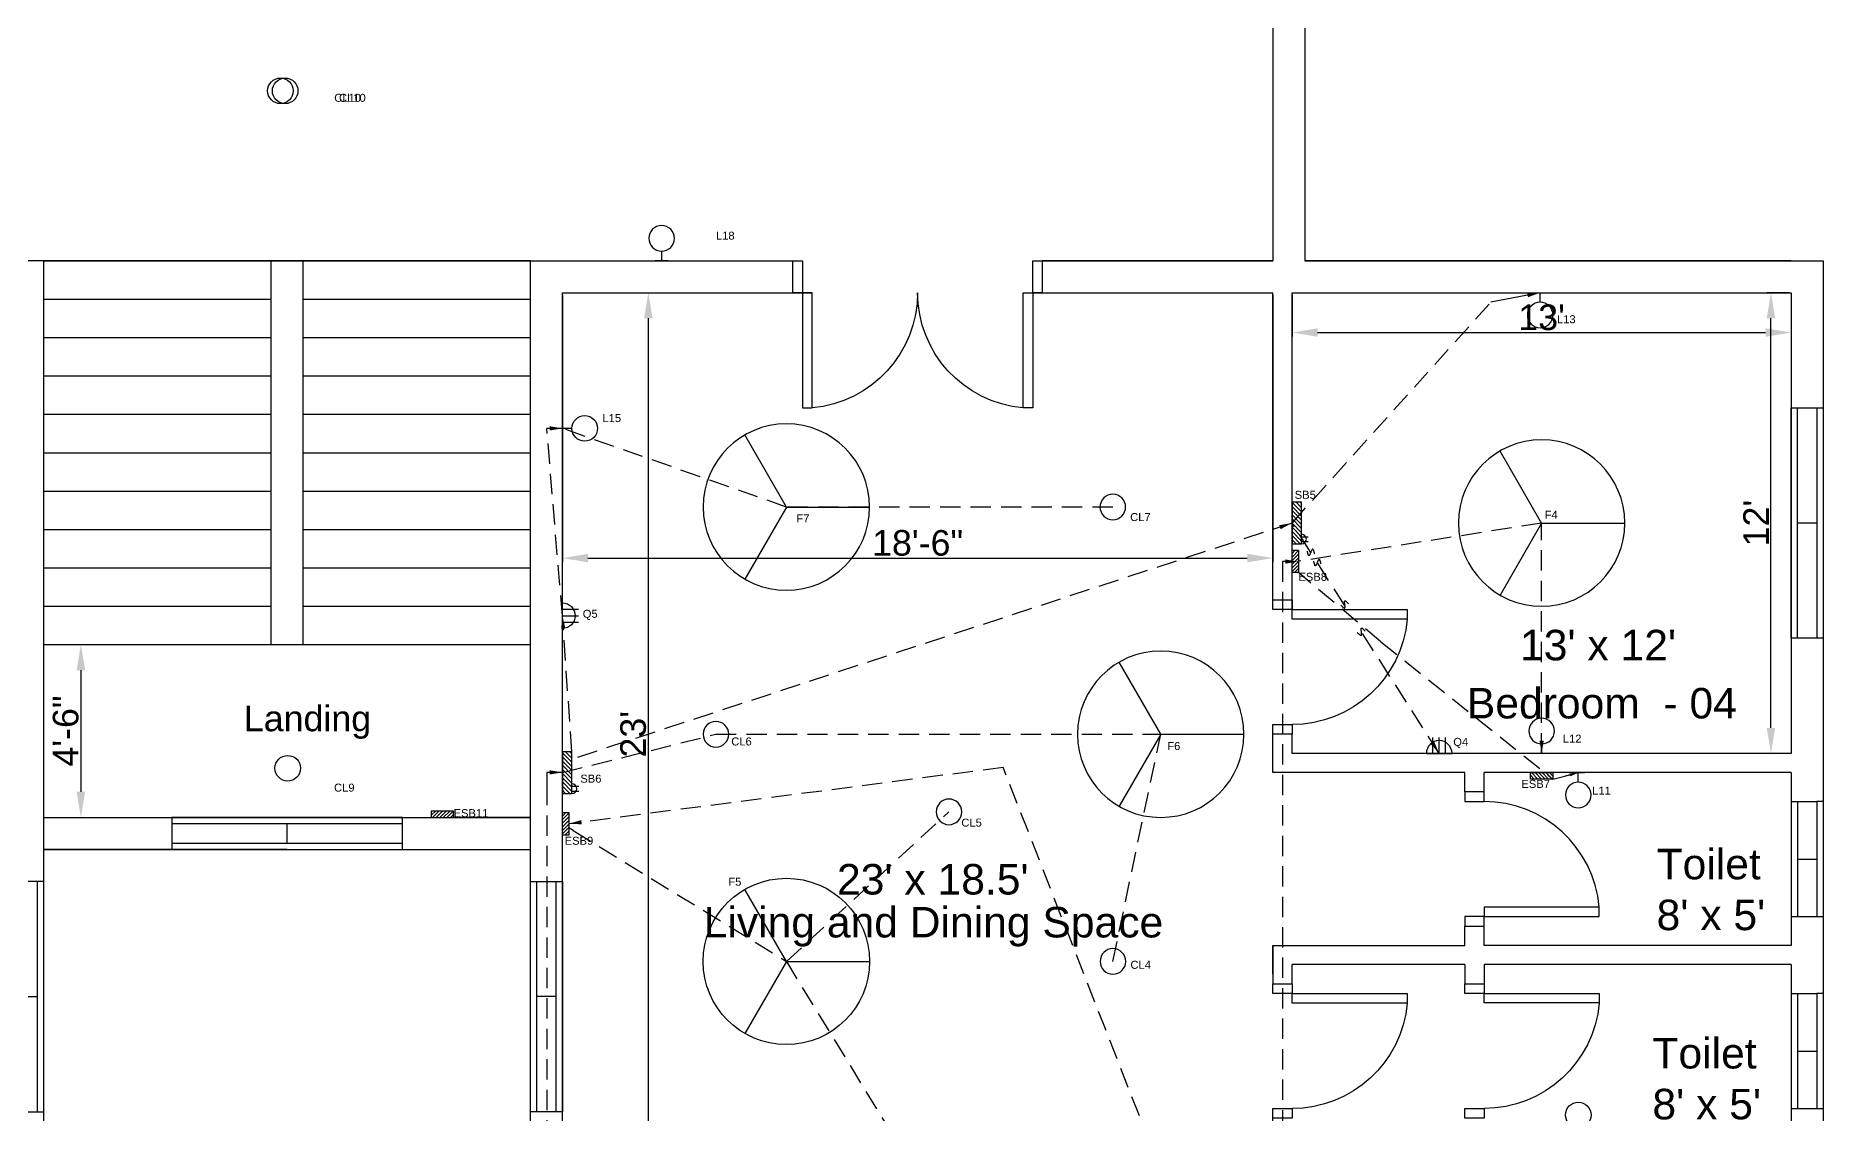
# Model space of a CAD drawing. Header units: inches. Extents: x 61297 to 163996, y 9483 to 32239.
# Drawn here: x 61698 to 62257, y 15345 to 15682 of the extents above; entities that cross this region are included whole.
import ezdxf

# ---------------------------------------------------------------- set-up
doc = ezdxf.new("R2010")
doc.units = ezdxf.units.IN
doc.linetypes.add('HIDDEN', pattern=[9.525, 6.35, -3.175])
for name, color, linetype in [('Doors', 230, 'Continuous'), ('Emergency Conduitt', 10, 'HIDDEN'), ('Layer1', 7, 'Continuous'), ('Light Fans and Socketst', 170, 'Continuous'), ('Main Conduit', 50, 'HIDDEN'), ('Toiler Window', 30, 'Continuous'), ('Windows', 30, 'Continuous')]:
    doc.layers.add(name, color=color, linetype=linetype)
doc.styles.get("Standard").update_dxf_attribs({"font": 'arial.ttf'})
doc.dimstyles.new('ISO-25', dxfattribs={"dimtxt": 8, "dimasz": 8, "dimexe": 1.25, "dimexo": 0.625, "dimtad": 1, "dimlunit": 4, "dimtxsty": 'Standard', "dimcen": 2.5, "dimadec": 0, "dimazin": 0, "dimtfac": 1, "dimtmove": 0, "dimatfit": 3, "dimfxl": 1, "dimarcsym": 0})

# ---------------------------------------------------------------- blocks, each defined once
blk = doc.blocks.new('Door_Sing')
at = {"layer": 'Doors'}
for points in [[(-3, 6), (-3, 42), (-6, 42), (-6, 6), (-3, 6)], [(-38.98, 0), (-38.98, 6), (-41.98, 6), (-41.98, 0), (-38.98, 0)]]:
    blk.add_lwpolyline(points, dxfattribs=at)
blk.add_lwpolyline([(-3, 0), (0, 0), (0, 6), (-3, 6)], close=True, dxfattribs=at)
blk.add_arc((-2.84, 6), 36.14, 95.0198, 180, dxfattribs=at)
blk = doc.blocks.new('Window_Large')
at = {"layer": 'Windows'}
for p, q in [((72, 10), (0, 10)), ((0, 10), (0, 0)), ((72, 8), (0, 8)), ((36, 8), (36, 2)), ((72, 0), (72, 10)), ((0, 2), (72, 2)), ((0, 0), (72, 0))]:
    blk.add_line(p, q, dxfattribs=at)
blk = doc.blocks.new('*D479')
at = {"color": 0, "lineweight": -2, "transparency": 16777216}
for p, q in [((62090.83, 15600.79), (62090.83, 15587.71)), ((62246.83, 15600.79), (62246.83, 15587.71)), ((62098.83, 15588.96), (62238.83, 15588.96))]:
    blk.add_line(p, q, dxfattribs=at)
at = {"color": 0, "transparency": 16777216}
for points in [[(62098.83, 15590.29), (62098.83, 15587.63), (62090.83, 15588.96)], [(62238.83, 15590.29), (62238.83, 15587.63), (62246.83, 15588.96)]]:
    blk.add_solid(points, dxfattribs=at)
at = {"color": 0, "transparency": 16777216, "insert": (62168.83, 15593.67), "char_height": 8, "attachment_point": 5}
blk.add_mtext("13'", dxfattribs=at)
blk = doc.blocks.new('Toilet Window')
for p, q in [((82016.8, 16081.38), (82016.8, 16117.38)), ((82016.8, 16117.38), (82026.8, 16117.38)), ((82018.8, 16081.38), (82018.8, 16117.38)), ((82024.8, 16081.38), (82024.8, 16117.38)), ((82026.8, 16081.38), (82026.8, 16117.38)), ((82018.8, 16099.38), (82024.8, 16099.38)), ((82016.8, 16081.38), (82018.8, 16081.38)), ((82018.8, 16081.38), (82024.8, 16081.38)), ((82026.8, 16081.38), (82024.8, 16081.38))]:
    blk.add_line(p, q)
blk = doc.blocks.new('*D485')
at = {"color": 0, "lineweight": -2, "transparency": 16777216}
for p, q in [((62246.2, 15601.41), (62239.23, 15601.41)), ((62240.48, 15465.41), (62240.48, 15593.41)), ((62246.2, 15457.41), (62239.23, 15457.41))]:
    blk.add_line(p, q, dxfattribs=at)
at = {"color": 0, "transparency": 16777216}
for points in [[(62239.15, 15593.41), (62241.81, 15593.41), (62240.48, 15601.41)], [(62239.15, 15465.41), (62241.81, 15465.41), (62240.48, 15457.41)]]:
    blk.add_solid(points, dxfattribs=at)
at = {"color": 0, "transparency": 16777216, "insert": (62235.84, 15529.41), "char_height": 8, "attachment_point": 5, "rotation": 90}
blk.add_mtext("12'", dxfattribs=at)
blk = doc.blocks.new('*D486')
at = {"color": 0, "lineweight": -2, "transparency": 16777216}
for p, q in [((61862.83, 15600.79), (61862.83, 15517.21)), ((62084.83, 15600.79), (62084.83, 15517.21)), ((61870.83, 15518.46), (62076.83, 15518.46))]:
    blk.add_line(p, q, dxfattribs=at)
at = {"color": 0, "transparency": 16777216}
for points in [[(61870.83, 15519.79), (61870.83, 15517.13), (61862.83, 15518.46)], [(62076.83, 15519.79), (62076.83, 15517.13), (62084.83, 15518.46)]]:
    blk.add_solid(points, dxfattribs=at)
at = {"color": 0, "transparency": 16777216, "insert": (61973.83, 15523.17), "char_height": 8, "attachment_point": 5}
blk.add_mtext('18\'-6"', dxfattribs=at)
blk = doc.blocks.new('Fan')
at = {"layer": 'Light Fans and Socketst'}
for q in [(-13, 22.52), (-13, -22.52), (26, 0)]:
    blk.add_line((0, 0), q, dxfattribs=at)
blk.add_circle((0, 0), 26, dxfattribs=at)
blk = doc.blocks.new('Light Ceiling')
at = {"layer": 'Light Fans and Socketst'}
blk.add_circle((0, 0), 4, dxfattribs=at)
blk = doc.blocks.new('Light')
at = {"layer": 'Light Fans and Socketst'}
blk.add_line((0, 2), (0, -2), dxfattribs=at)
blk.add_lwpolyline([(2.99, 0), (1.49, 0), (0, 0)], dxfattribs=at)
blk.add_circle((6.99, 0), 4, dxfattribs=at)
blk = doc.blocks.new('*D489')
at = {"layer": 'Layer1', "color": 0, "lineweight": -2, "transparency": 16777216}
for p, q in [((61863.45, 15601.41), (61890.94, 15601.41)), ((61889.69, 15333.41), (61889.69, 15593.41)), ((61863.45, 15325.41), (61890.94, 15325.41))]:
    blk.add_line(p, q, dxfattribs=at)
at = {"layer": 'Layer1', "color": 0, "transparency": 16777216}
for points in [[(61888.36, 15593.41), (61891.03, 15593.41), (61889.69, 15601.41)], [(61888.36, 15333.41), (61891.03, 15333.41), (61889.69, 15325.41)]]:
    blk.add_solid(points, dxfattribs=at)
at = {"layer": 'Layer1', "color": 0, "transparency": 16777216, "insert": (61884.98, 15463.41), "char_height": 8, "attachment_point": 5, "rotation": 90}
blk.add_mtext("23'", dxfattribs=at)
blk = doc.blocks.new('ESB')
h = blk.add_hatch()
h.set_pattern_fill('ANSI31', color=256, scale=0.25)
h.set_pattern_definition([(45, (-3149.957, -1763.2019), (-0.561266, 0.561266), [])])
h.paths.add_polyline_path([(3.5, 2), (-3.5, 2), (-3.5, 0), (3.5, 0)])
blk.add_lwpolyline([(3.5, 0), (3.5, 2), (-3.5, 2), (-3.5, 0)], close=True)
blk = doc.blocks.new('Socket')
for p, q in [((-4, 0), (4, 0)), ((-2, 0), (-2, 5)), ((0, 0), (0, 5)), ((2, 0), (2, 5))]:
    blk.add_line(p, q)
blk.add_arc((0, 0), 4, 0, 180)
blk = doc.blocks.new('*D656')
at = {"color": 0, "lineweight": -2, "transparency": 16777216}
for p, q in [((61701.45, 15491.41), (61713.61, 15491.41)), ((61712.36, 15483.41), (61712.36, 15445.41)), ((61701.45, 15437.41), (61713.61, 15437.41))]:
    blk.add_line(p, q, dxfattribs=at)
at = {"color": 0, "transparency": 16777216}
for points in [[(61711.03, 15483.41), (61713.7, 15483.41), (61712.36, 15491.41)], [(61711.03, 15445.41), (61713.7, 15445.41), (61712.36, 15437.41)]]:
    blk.add_solid(points, dxfattribs=at)
at = {"color": 0, "transparency": 16777216, "insert": (61707.65, 15464.41), "char_height": 8, "attachment_point": 5, "rotation": 90}
blk.add_mtext('4\'-6"', dxfattribs=at)

msp = doc.modelspace()

# ---------------------------------------------------------------- hatches: boundary and pattern name
at = {"layer": 'Layer1'}
h = msp.add_hatch(dxfattribs=at)
h.set_pattern_fill('ANSI31', color=256, scale=0.29, angle=-90)
h.set_pattern_definition([(315, (60314.7303, 18965.6972), (0.65106857, 0.65106857), [])])
h.paths.add_polyline_path([(62093.806, 15522.896), (62090.826, 15522.896), (62090.826, 15535.925), (62093.806, 15535.925)])
h = msp.add_hatch(dxfattribs=at)
h.set_pattern_fill('ANSI31', color=256, scale=0.29, angle=-90)
h.set_pattern_definition([(315, (60086.7303, 19043.6972), (0.65106857, 0.65106857), [])])
h.paths.add_polyline_path([(61865.806, 15444.896), (61862.826, 15444.896), (61862.826, 15457.925), (61865.806, 15457.925)])

# ---------------------------------------------------------------- linework, layer by layer
for p, q in [((62084.826, 15731.411), (62084.826, 15611.411)), ((62094.826, 15731.411), (62094.826, 15611.411)), ((61700.826, 15611.411), (61615.802, 15611.411)), ((61700.826, 15063.411), (61700.826, 15611.411)), ((61700.826, 15611.411), (61852.826, 15611.411)), ((61852.826, 15611.411), (61700.826, 15611.411)), ((61700.826, 15611.411), (61852.826, 15611.411)), ((61700.826, 15611.411), (61734.826, 15611.411)), ((61700.826, 15611.411), (61771.826, 15611.411)), ((61771.826, 15491.411), (61771.826, 15611.411)), ((61771.826, 15611.411), (61781.826, 15611.411)), ((61781.826, 15611.411), (61852.826, 15611.411)), ((61781.826, 15491.411), (61781.826, 15611.411)), ((61852.826, 15611.411), (61937.849, 15611.411)), ((61852.826, 15063.411), (61852.826, 15611.411)), ((62009.802, 15611.411), (62084.826, 15611.411)), ((62084.826, 15611.411), (62012.802, 15611.411)), ((62012.802, 15611.411), (62084.826, 15611.411)), ((62094.826, 15611.411), (62246.826, 15611.411)), ((62246.826, 15611.411), (62094.826, 15611.411)), ((62094.826, 15611.411), (62246.826, 15611.411)), ((62246.826, 15611.411), (62256.826, 15611.411)), ((62256.826, 15611.411), (62256.826, 15063.411)), ((61862.826, 15325.411), (61862.826, 15601.411)), ((61862.826, 15601.411), (61940.849, 15601.411)), ((62006.802, 15601.411), (62084.826, 15601.411)), ((62084.826, 15502.411), (62084.826, 15601.411)), ((62090.826, 15601.411), (62246.826, 15601.411)), ((62090.826, 15499.411), (62090.826, 15601.411)), ((62246.826, 15601.411), (62246.826, 15457.411)), ((61700.826, 15599.411), (61771.826, 15599.411)), ((61781.826, 15599.411), (61852.826, 15599.411)), ((61700.826, 15587.411), (61771.826, 15587.411)), ((61781.826, 15587.411), (61852.826, 15587.411)), ((61700.826, 15575.411), (61771.826, 15575.411)), ((61781.826, 15575.411), (61852.826, 15575.411)), ((61700.826, 15563.411), (61771.826, 15563.411)), ((61781.826, 15563.411), (61852.826, 15563.411)), ((61700.826, 15551.411), (61771.826, 15551.411)), ((61781.826, 15551.411), (61852.826, 15551.411)), ((61700.826, 15539.411), (61771.826, 15539.411)), ((61781.826, 15539.411), (61852.826, 15539.411)), ((61700.826, 15527.411), (61771.826, 15527.411)), ((61781.826, 15527.411), (61852.826, 15527.411)), ((61700.826, 15515.411), (61771.826, 15515.411)), ((61781.826, 15515.411), (61852.826, 15515.411)), ((61700.826, 15503.411), (61771.826, 15503.411)), ((61781.826, 15503.411), (61852.826, 15503.411)), ((61700.826, 15491.411), (61771.826, 15491.411)), ((61771.826, 15491.411), (61781.826, 15491.411)), ((61781.826, 15491.411), (61852.826, 15491.411)), ((62084.826, 15457.411), (62084.826, 15463.434)), ((62090.826, 15460.411), (62090.826, 15463.434)), ((62084.826, 15451.411), (62084.826, 15460.411)), ((62084.826, 15451.411), (62084.826, 15457.411)), ((62090.826, 15457.411), (62090.826, 15460.411)), ((62246.826, 15457.411), (62090.826, 15457.411)), ((62090.826, 15451.411), (62084.826, 15451.411)), ((62144.826, 15451.411), (62090.826, 15451.411)), ((62144.826, 15445.387), (62144.826, 15451.411)), ((62246.826, 15451.411), (62150.826, 15451.411)), ((62150.826, 15445.387), (62150.826, 15451.411)), ((62246.826, 15451.411), (62246.826, 15397.411)), ((61700.826, 15437.411), (61852.826, 15437.411)), ((61852.826, 15437.411), (61828.826, 15437.411)), ((61776.826, 15427.411), (61700.826, 15427.411)), ((61700.826, 15427.411), (61852.826, 15427.411)), ((62144.826, 15397.411), (62144.826, 15403.411)), ((62150.826, 15397.411), (62150.826, 15403.411)), ((62084.826, 15388.411), (62084.826, 15397.411)), ((62084.826, 15391.411), (62084.826, 15397.411)), ((62084.826, 15397.411), (62144.826, 15397.411)), ((62084.826, 15397.411), (62084.826, 15385.387)), ((62246.826, 15397.411), (62150.826, 15397.411)), ((62144.826, 15391.411), (62090.826, 15391.411)), ((62090.826, 15385.387), (62090.826, 15391.411)), ((62144.826, 15391.411), (62144.826, 15385.411)), ((62246.826, 15391.411), (62150.826, 15391.411)), ((62150.826, 15391.411), (62150.826, 15385.411)), ((62246.826, 15391.411), (62246.826, 15337.411)), ((62084.826, 15226.411), (62084.826, 15346.411))]:
    msp.add_line(p, q)
at = {"layer": 'Doors'}
for p, q in [((62009.802, 15601.411), (62009.802, 15597.411)), ((62009.802, 15597.411), (62009.802, 15591.411))]:
    msp.add_line(p, q, dxfattribs=at)
for points in [[(61934.849, 15611.411), (61937.849, 15611.411), (61937.849, 15607.411), (61937.849, 15601.411), (61937.849, 15565.411), (61940.849, 15565.411), (61940.849, 15601.411), (61937.849, 15601.411), (61934.849, 15601.411), (61934.849, 15607.411)], [(62009.802, 15611.411), (62012.802, 15611.411), (62012.802, 15601.411), (62009.802, 15601.411), (62009.802, 15565.411), (62006.802, 15565.411), (62006.802, 15601.411), (62009.802, 15601.411), (62009.802, 15605.411)]]:
    msp.add_lwpolyline(points, close=True, dxfattribs=at)
msp.add_lwpolyline([(62006.802, 15565.411, -0.3887794), (61973.826, 15601.411, -0.3887794), (61940.849, 15565.411)], format="xyb", dxfattribs=at)
at = {"layer": 'Emergency Conduitt'}
for p, q in [((62168.826, 15529.411), (62092.494, 15517.411)), ((62168.826, 15457.411), (62168.826, 15529.411)), ((62090.826, 15517.411), (62087.811, 15517.411)), ((62087.811, 15517.411), (62087.85, 15331.411)), ((62118.62, 15492.311), (62092.826, 15513.911)), ((62118.62, 15492.311), (62172.326, 15449.411)), ((62000.56, 15453.017), (61864.826, 15435.411)), ((62081.27, 15246.596), (62000.56, 15453.017)), ((62172.326, 15449.411), (62180.297, 15451.411)), ((62176.311, 15450.411), (62180.272, 15451.411)), ((61932.826, 15392.396), (61983.632, 15439.146)), ((61866.234, 15433.316), (61864.826, 15434.182)), ((61866.234, 15433.316), (61932.826, 15392.396)), ((61932.826, 15392.396), (61973.826, 15325.411))]:
    msp.add_line(p, q, dxfattribs=at)
for points in [[(62088.694, 15516.711), (62092.694, 15517.377), (62088.694, 15518.044)], [(62168.159, 15461.411), (62168.826, 15457.411), (62169.492, 15461.411)], [(62177.832, 15450.265), (62180.297, 15451.411), (62177.507, 15451.151)], [(61868.707, 15436.586), (61864.826, 15435.411), (61868.878, 15435.264)]]:
    msp.add_solid(points, dxfattribs=at)
at = {"layer": 'Layer1'}
for p, q in [((62093.806, 15525.146), (62095.922, 15525.146)), ((62093.806, 15523.646), (62095.922, 15523.646)), ((61865.806, 15447.146), (61867.922, 15447.146)), ((61865.806, 15445.646), (61867.922, 15445.646))]:
    msp.add_line(p, q, dxfattribs=at)
for points in [[(62093.806, 15522.896), (62093.806, 15535.925), (62090.826, 15535.925), (62090.826, 15522.896)], [(61865.806, 15444.896), (61865.806, 15457.925), (61862.826, 15457.925), (61862.826, 15444.896)]]:
    msp.add_lwpolyline(points, close=True, dxfattribs=at)
for centre in [(62093.806, 15524.396), (61865.806, 15446.396)]:
    msp.add_arc(centre, 1.5, 270, 90, dxfattribs=at)
at = {"layer": 'Light Fans and Socketst'}
for q in [(61919.826, 15414.913), (61919.826, 15369.88), (61958.826, 15392.396)]:
    msp.add_line((61932.826, 15392.396), q, dxfattribs=at)
msp.add_circle((61932.826, 15392.396), 26, dxfattribs=at)
at = {"layer": 'Main Conduit'}
for p, q in [((62090.826, 15529.411), (62152.914, 15598.417)), ((61859.826, 15558.998), (61857.949, 15558.998)), ((61862.826, 15500.461), (61857.949, 15558.998)), ((61860.826, 15558.998), (61859.826, 15558.998)), ((61862.826, 15558.998), (61860.826, 15558.998)), ((61932.826, 15534.425), (61862.826, 15558.998)), ((62034.822, 15534.425), (61932.826, 15534.425)), ((62090.826, 15529.411), (61865.806, 15455.552)), ((62096.676, 15520.253), (62090.826, 15529.411)), ((62107.395, 15503.471), (62098.694, 15517.093)), ((61865.806, 15457.925), (61862.826, 15500.461)), ((62136.817, 15457.411), (62112.533, 15495.427)), ((61862.826, 15451.48), (61910.797, 15463.411)), ((61910.797, 15463.411), (62049.795, 15463.411)), ((62034.851, 15392.396), (62049.795, 15463.411))]:
    msp.add_line(p, q, dxfattribs=at)
at = {"layer": 'Main Conduit', "linetype": 'ByBlock', "lineweight": -2}
msp.add_lwpolyline([(62164.449, 15600.65), (62152.914, 15598.417)], dxfattribs=at)
at = {"layer": 'Main Conduit'}
msp.add_lwpolyline([(61862.826, 15451.48), (61857.949, 15451.48), (61857.949, 15447.55), (61857.949, 15322.871)], dxfattribs=at)
for points in [[(62097.906, 15519.779), (62097.242, 15521.229), (62096.12, 15519.263), (62095.617, 15520.667)], [(62099.918, 15516.607), (62099.255, 15518.057), (62098.132, 15516.09), (62097.629, 15517.495)], [(62106.037, 15503.783), (62107.332, 15502.853), (62107.332, 15505.117), (62108.465, 15504.146)], [(62111.216, 15495.255), (62112.511, 15494.325), (62112.511, 15496.589), (62113.644, 15495.619)]]:
    msp.add_spline(points, degree=3, dxfattribs=at)
for points in [[(62164.576, 15599.996), (62168.376, 15601.411), (62164.322, 15601.305)], [(61858.826, 15558.331), (61862.826, 15558.998), (61858.826, 15559.665)], [(62087.256, 15527.486), (62090.826, 15529.411), (62086.825, 15528.748)], [(61863.77, 15496.517), (61862.826, 15500.461), (61862.44, 15496.424)], [(62134.102, 15460.423), (62136.817, 15457.411), (62135.226, 15461.14)], [(61858.826, 15450.813), (61862.826, 15451.48), (61858.826, 15452.146)]]:
    msp.add_solid(points, dxfattribs=at)

# ---------------------------------------------------------------- block references
at = {"xscale": -1}
for name, p, rotation in [('Window_Large', (62246.826, 15493.411), 270), ('ESB', (62090.826, 15517.411), 270), ('Socket', (61862.826, 15500.461), 270.0000000000002), ('Door_Sing', (62084.826, 15505.411), 270), ('ESB', (62168.826, 15451.411), 180), ('ESB', (61862.826, 15435.411), 270), ('Window_Large', (61852.826, 15345.411), 270), ('Door_Sing', (62084.826, 15385.387), 270), ('Door_Sing', (62144.826, 15385.411), 270)]:
    msp.add_blockref(name, p, dxfattribs=dict(at, rotation=rotation))
for name, p in [('Socket', (62136.817, 15457.411)), ('ESB', (61825.326, 15437.411))]:
    msp.add_blockref(name, p)
for name, p, rotation in [('Door_Sing', (62144.826, 15403.411), 270), ('Window_Large', (61812.826, 15437.411), 180), ('Window_Large', (61700.826, 15345.411), 90.00000000000001)]:
    msp.add_blockref(name, p, dxfattribs=dict(rotation=rotation))
at = {"layer": 'Layer1'}
for name, p in [('Light Ceiling', (61774.71, 15664.497)), ('Light Ceiling', (61776.21, 15664.497)), ('Light', (61862.826, 15558.998)), ('Light Ceiling', (61777.003, 15452.79))]:
    msp.add_blockref(name, p, dxfattribs=at)
at = {"layer": 'Layer1', "xscale": -1}
for name, p, rotation in [('Light', (61893.838, 15611.411), 270), ('Light', (62168.376, 15601.411), 90.0000000000005), ('Fan', (61932.826, 15534.425), 180), ('Fan', (62168.826, 15529.411), 180), ('Light Ceiling', (62034.822, 15534.425), 180), ('Fan', (62049.795, 15463.411), 180), ('Light Ceiling', (61910.797, 15463.411), 180), ('Light', (62168.826, 15457.411), 270), ('Light', (62180.272, 15451.411), 90.0000000000005), ('Light Ceiling', (61983.632, 15439.146), 180), ('Light Ceiling', (62034.851, 15392.396), 180)]:
    msp.add_blockref(name, p, dxfattribs=dict(at, rotation=rotation))
at = {"layer": 'Layer1', "rotation": 89.99999999999953}
msp.add_blockref('Light', (62180.272, 15337.411), dxfattribs=at)
at = {"layer": 'Toiler Window', "xscale": -1, "rotation": 180}
for p in [(-19769.969, 31523.788), (-19769.969, 31463.788)]:
    msp.add_blockref('Toilet Window', p, dxfattribs=at)

# ---------------------------------------------------------------- texts
for s, p in [("           23' x 18.5'", (61907.958, 15413.318)), ('Living and Dining Space', (61906.983, 15399.902))]:
    msp.add_text(s, height=9.53198).set_placement(p)
for s, width, gutter_width, heights, insert, char_height, attachment_point in [('CL10', 6.93541, 12.5, [0], (61791.53, 15663.562), 2.5, 1), ('CL10', 6.93541, 12.5, [0], (61793.03, 15663.562), 2.5, 1), ('L18', 6.93541, 12.5, [0], (61910.815, 15620.49), 2.5, 1), ('L13', 6.93541, 12.5, [0], (62173.622, 15591.831), 2.5, 7), ('L15', 6.93541, 12.5, [0], (61875.345, 15560.939), 2.5, 7), ('SB5', 6.93541, 12.5, [0], (62091.672, 15536.96), 2.5, 7), ('F7', 6.93541, 12.5, [0], (61935.955, 15529.59), 2.5, 7), ('CL7', 6.93541, 12.5, [0], (62040.246, 15529.994), 2.5, 7), ('F4', 6.93541, 12.5, [0], (62169.768, 15530.739), 2.5, 7), ('ESB8', 6.93541, 12.5, [0], (62092.826, 15511.325), 2.5, 7), ('Q5', 6.93541, 12.5, [0], (61869.196, 15499.121), 2.5, 7), ("13' x 12'", 248.33103, 47.66, [30.118], (62162.077, 15486.375), 9.532, 7), ('Bedroom  - 04', 248.33103, 47.66, [30.118], (62145.471, 15468.21), 9.53198, 7), ('CL6', 6.93541, 12.5, [0], (61915.594, 15459.869), 2.5, 7), ('F6', 6.93541, 12.5, [0], (62051.858, 15458.433), 2.5, 7), ('Q4', 6.93541, 12.5, [0], (62141.216, 15459.078), 2.5, 7), ('L12', 6.93541, 12.5, [0], (62175.447, 15460.765), 2.5, 7), ('SB6', 6.93541, 12.5, [0], (61868.427, 15448.246), 2.5, 7), ('CL9', 6.93541, 12.5, [0], (61791.478, 15447.964), 2.5, 1), ('ESB7', 6.93541, 12.5, [0], (62162.503, 15446.601), 2.5, 7), ('L11', 6.93541, 12.5, [0], (62184.615, 15444.516), 2.5, 7), ('ESB11', 6.93541, 12.5, [0], (61828.826, 15439.996), 2.5, 1), ('CL5', 6.93541, 12.5, [0], (61987.497, 15434.505), 2.5, 7), ('ESB9', 6.93541, 12.5, [0], (61863.542, 15428.831), 2.5, 7), ("Toilet\\P8' x 5'", 248.33103, 47.66, [30.118], (62204.749, 15402.043), 9.532, 7), ('F5', 6.93541, 12.5, [0], (61914.681, 15416.03), 2.5, 7), ('CL4', 6.93541, 12.5, [0], (62040.34, 15390.062), 2.5, 7), ("Toilet\\P8' x 5'", 248.33103, 47.66, [30.118], (62203.445, 15342.915), 9.532, 7)]:
    msp.add_mtext_dynamic_manual_height_columns(s, width=width, gutter_width=gutter_width, heights=heights, dxfattribs=dict(insert=insert, char_height=char_height, attachment_point=attachment_point))
at = {"insert": (61763.301, 15472.35), "char_height": 8, "width": 125.21501, "attachment_point": 1}
msp.add_mtext('Landing\\P\\P         ', dxfattribs=at)

# ---------------------------------------------------------------- dimensions: what is measured, and where the dimension line sits
for base, p1, p2, picture, middle in [((62084.826, 15518.461), (61862.826, 15601.411), (62084.826, 15601.411), '*D486', (61973.826, 15523.17)), ((62246.826, 15588.961), (62090.826, 15601.411), (62246.826, 15601.411), '*D479', (62168.826, 15593.673))]:
    dim = msp.add_linear_dim(base=base, p1=p1, p2=p2, dimstyle='ISO-25')
    dim.commit()
    dim.dimension.update_dxf_attribs({"geometry": picture, "text_midpoint": middle})
for base, p1, p2, angle, picture, middle in [((62240.481, 15601.411), (62246.826, 15457.411), (62246.826, 15601.411), 270, '*D485', (62235.84, 15529.411)), ((61712.364, 15437.411), (61700.826, 15491.411), (61700.826, 15437.411), 90, '*D656', (61707.654, 15464.411))]:
    dim = msp.add_linear_dim(base=base, p1=p1, p2=p2, angle=angle, dimstyle='ISO-25')
    dim.commit()
    dim.dimension.update_dxf_attribs({"geometry": picture, "text_midpoint": middle})
at = {"layer": 'Layer1'}
dim = msp.add_linear_dim(base=(61889.693, 15601.411), p1=(61862.826, 15325.411), p2=(61862.826, 15601.411), angle=270, dimstyle='ISO-25', dxfattribs=at)
dim.commit()
dim.dimension.update_dxf_attribs({"geometry": '*D489', "text_midpoint": (61884.98, 15463.411)})

doc.saveas('drawing.dxf')
